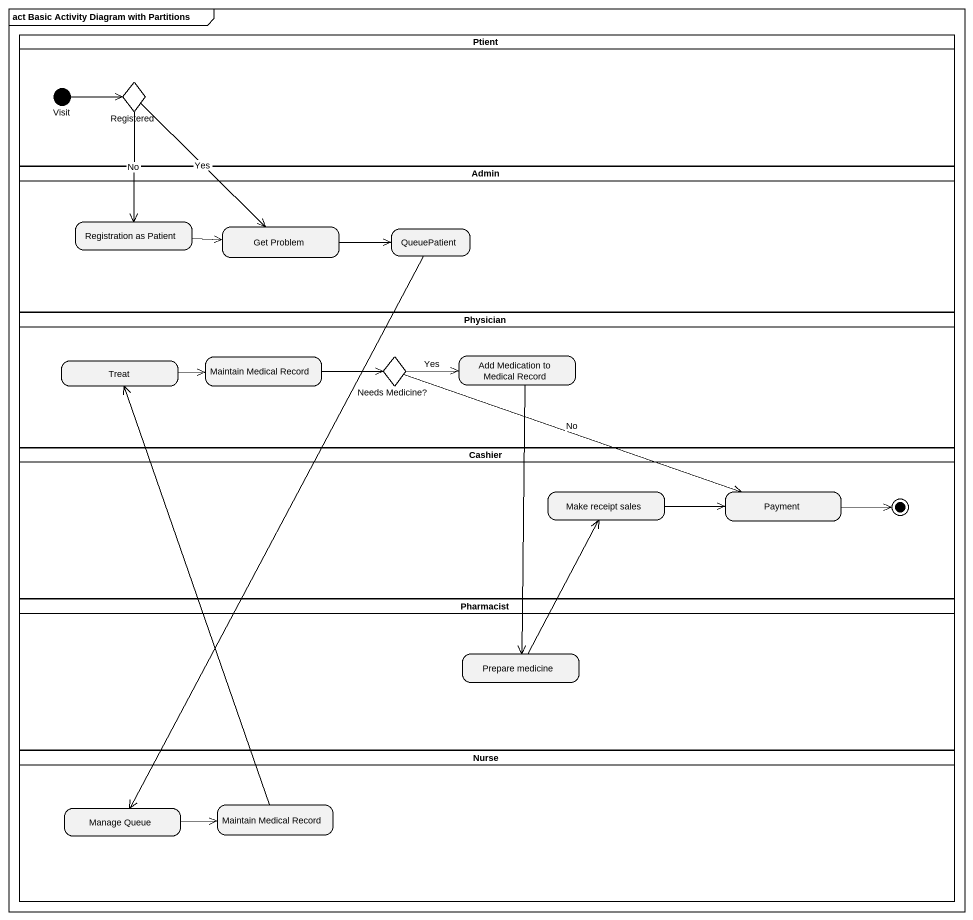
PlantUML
@startuml
mainframe act Basic Activity Diagram with Partitions
hide empty description
state Ptient <<partition>> {
  state Registered <<choice>>
  state Visit <<start>>
}
state Admin <<partition>> {
  state "Registration as Patient" as Registration_as_Patient
  state "Get Problem" as Get_Problem
  state QueuePatient
}
state Physician <<partition>> {
  state "Add Medication to Medical Record" as Add_Medication_to_Medical
  state Treat
  state "Maintain Medical Record" as Maintain_Medical_Record
  state "Needs Medicine?" as Needs_Medicine <<choice>>
}
state Cashier <<partition>> {
  state "Make receipt sales" as Make_receipt_sales
  state Payment
  Payment -right-> [*]
}
state Pharmacist <<partition>> {
  state "Prepare medicine" as Prepare_medicine
}
state Nurse <<partition>> {
  state "Manage Queue" as Manage_Queue
  state "Maintain Medical Record" as Maintain_Medical_Record_2
}
Registered --> Registration_as_Patient : No
Registered --> Get_Problem : Yes
Visit -right-> Registered
Registration_as_Patient -right-> Get_Problem
Get_Problem -right-> QueuePatient
QueuePatient --> Manage_Queue
Add_Medication_to_Medical --> Prepare_medicine
Treat -right-> Maintain_Medical_Record
Maintain_Medical_Record -right-> Needs_Medicine
Needs_Medicine -right-> Add_Medication_to_Medical : Yes
Needs_Medicine -right-> Payment : No
Needs_Medicine -right-> Payment
Make_receipt_sales -right-> Payment
Prepare_medicine -up-> Make_receipt_sales
Manage_Queue -right-> Maintain_Medical_Record_2
Maintain_Medical_Record_2 -up-> Treat
@enduml
